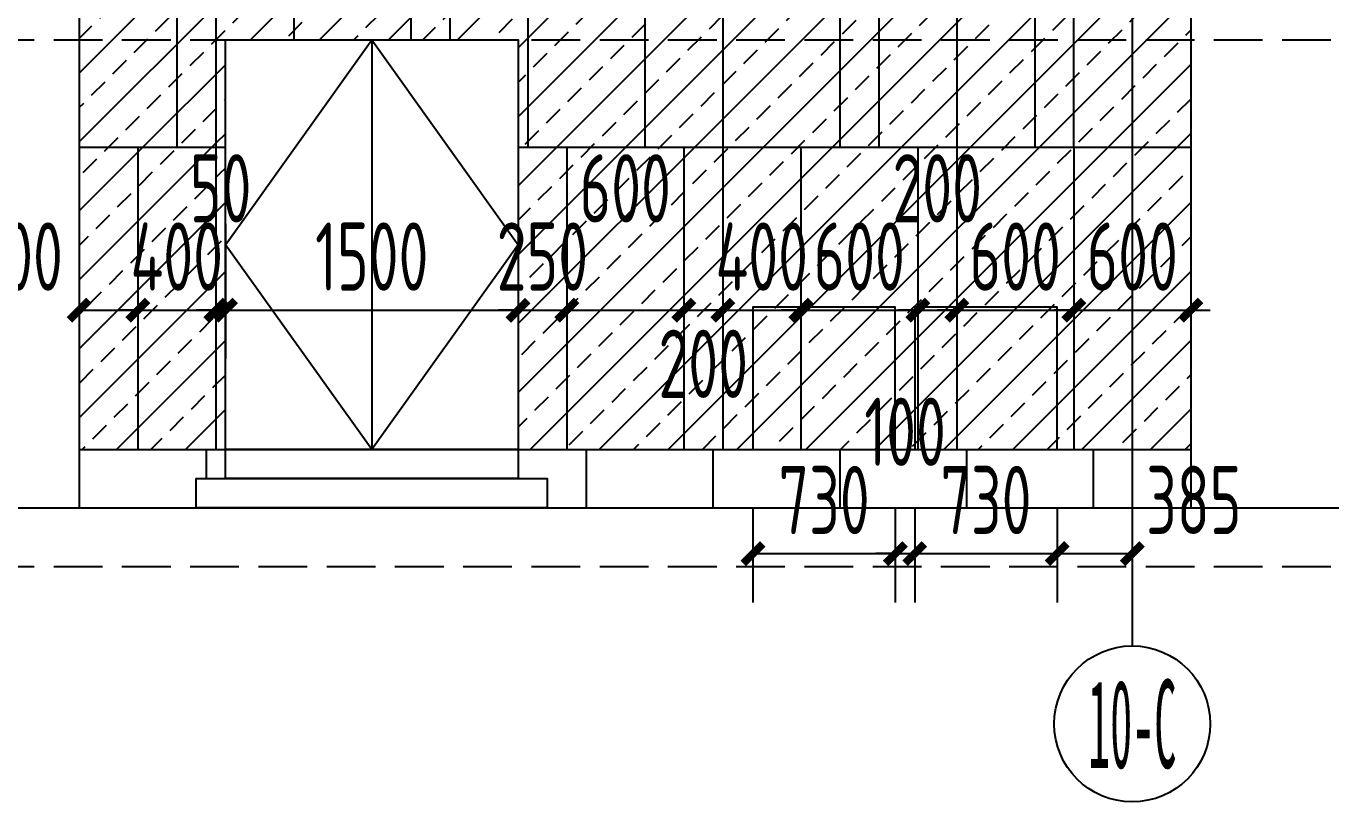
# Model space of a CAD drawing. Extents: x -863035 to 270371, y -8918 to 240488.
# Drawn here: x -33060 to -26369, y 127507 to 131485 of the extents above; entities that cross this region are included whole.
import ezdxf
from ezdxf.enums import TextEntityAlignment as Align

# ---------------------------------------------------------------- set-up
doc = ezdxf.new("R2010")
doc.units = 0
doc.header["$LTSCALE"] = 1000
doc.header["$MEASUREMENT"] = 0
doc.linetypes.add('109-34 轴网$0$L1$0$$AUDIT_BAD_LTYPE1', pattern=[0])
doc.linetypes.add('DASH', pattern=[0.35, 0.25, -0.1])
for name, color, linetype in [('01-标注_尺寸', 124, 'Continuous'), ('01-标注_轴线坐标', 132, 'Continuous'), ('02-TEXT_轴号', 7, 'Continuous'), ('05-填充_156', 156, 'Continuous'), ('A-C_窗', 140, 'Continuous'), ('A_AXIS-轴线', 36, 'Continuous'), ('AXIS_TEXT', 7, 'Continuous'), ('E-墙面分格', 146, 'Continuous'), ('E-立面轮廓', 241, 'Continuous')]:
    doc.layers.add(name, color=color, linetype=linetype)
doc.layers.add('04-不打印_辅助线', color=165, linetype='Continuous', plot=False)
doc.styles.add('_TCH_AXIS', font='STXIHEI.TTF')
doc.styles.add('_TCH_DIM_T3', font='ROS1', dxfattribs={"width": 0.75, "bigfont": 'JD'})
doc.styles.add('COMPLEX', font='COMPLEX')
doc.dimstyles.new('_TCH_ARCH&&100', dxfattribs={"dimtxt": 350, "dimasz": 100, "dimexe": 250, "dimexo": 300, "dimgap": 100, "dimtad": 1, "dimdec": 0, "dimzin": 0, "dimdsep": 46, "dimtxsty": '_TCH_DIM_T3', "dimblk": 'ARCHTICK', "dimcen": 0.09, "dimclrt": 7, "dimazin": 2, "dimtfac": 1, "dimtdec": 0, "dimtix": 1, "dimtmove": 2, "dimatfit": 3, "dimfxl": 0, "dimtolj": 1, "dimtzin": 0, "dimarcsym": 0})

# ---------------------------------------------------------------- blocks, each defined once
blk = doc.blocks.new('*U127')
at = {"layer": 'E-墙面分格'}
for p, q in [((-2550, 1550), (-2550, 0)), ((-2050, 1550), (-2050, 0)), ((-1850, 1550), (-1850, 0)), ((-1450, 1550), (-1450, 0)), ((-850, 1550), (-850, 0)), ((-650, 1550), (-650, 0)), ((-250, 1550), (-250, 0)), ((350, 1550), (350, 0)), ((750, 1550), (750, 0)), ((1350, 1550), (1350, 0)), ((1550, 1550), (1550, 0)), ((1950, 1550), (1950, 0)), ((2350, 1550), (2350, 0)), ((2550, 0), (2550, 1550)), ((-2550, 0), (-2550, -1550)), ((-2250, 0), (-2250, -1550)), ((-1850, 0), (-1850, -1550)), ((-1650, 0), (-1650, -1550)), ((-1050, 0), (-1050, -1550)), ((-850, 0), (-850, -1550)), ((-450, 0), (-450, -1550)), ((-50, 0), (-50, -1550)), ((550, 0), (550, -1550)), ((750, 0), (750, -1550)), ((1150, 0), (1150, -1550)), ((1750, 0), (1750, -1550)), ((1950, 0), (1950, -1550)), ((2550, 0), (2550, -1550))]:
    blk.add_line(p, q, dxfattribs=at)
blk = doc.blocks.new('*U128')
at = {"layer": 'A-C_窗', "color": 0, "linetype": 'ByBlock', "lineweight": -2, "transparency": 16777216}
blk.add_blockref('*U127', (0, 0), dxfattribs=at)
blk = doc.blocks.new('*U120')
at = {"layer": 'E-墙面分格'}
blk.add_line((0, 150), (0, -150), dxfattribs=at)
blk = doc.blocks.new('*U121')
at = {"layer": 'E-墙面分格', "color": 0, "linetype": 'ByBlock', "lineweight": -2, "transparency": 16777216}
for p in [(0, 0), (650, 0), (1300, 0), (1950, 0), (2600, 0), (3250, 0), (3900, 0), (4550, 0)]:
    blk.add_blockref('*U120', p, dxfattribs=at)
blk = doc.blocks.new('jkytearewa')
blk.add_wipeout([(-750, 150), (-750, 2400), (750, 2400), (750, 150), (900, 150), (900, 0), (-900, 0), (-900, 150)]).dxf.layer = 'A-C_窗'
at = {"layer": 'A-C_窗'}
for p, q in [((-750, 1350), (0, 2400)), ((0, 2400), (0, 300)), ((0, 2400), (750, 1350)), ((0, 300), (-750, 1350)), ((750, 1350), (0, 300))]:
    blk.add_line(p, q, dxfattribs=at)
for points in [[(-750, 300), (-750, 2400), (750, 2400), (750, 300)], [(-750, 300), (750, 300), (750, 150), (-750, 150), (-750, 300)], [(-750, 150), (900, 150), (900, 0), (-900, 0), (-900, 150)]]:
    blk.add_lwpolyline(points, close=True, dxfattribs=at)
blk = doc.blocks.new('yraweaw')
at = {"layer": 'A-C_窗', "linetype": '109-34 轴网$0$L1$0$$AUDIT_BAD_LTYPE1'}
blk.add_lwpolyline([(-365, 0), (365, 0), (365, 730), (-365, 730)], close=True, dxfattribs=at)
blk = doc.blocks.new('_AXISO')
blk.add_circle((0, 0), 0.5)
at = {"layer": 'AXIS_TEXT', "style": 'COMPLEX', "width": 1.041667}
blk.add_attdef('A', text='', height=0.56, dxfattribs=at).set_placement((-0.25, -0.28), (0.25, -0.28), align=Align.FIT)
blk = doc.blocks.new('_ArchTick')
at = {"color": 0, "linetype": 'ByBlock', "const_width": 0.4}
blk.add_lwpolyline([(-0.5, -0.5), (0.5, 0.5)], dxfattribs=at)
blk = doc.blocks.new('*D1624')
at = {"layer": '01-标注_尺寸', "color": 0, "lineweight": -2, "transparency": 16777216}
for p, q in [((-32787.7, 130470.8), (-32787.7, 129778.3)), ((-32487.7, 130470.8), (-32487.7, 129778.3)), ((-32787.7, 130028.3), (-32487.7, 130028.3))]:
    blk.add_line(p, q, dxfattribs=at)
at = {"layer": 'Defpoints', "color": 0, "transparency": 16777216}
for p in [(-32787.7, 130770.8), (-32487.7, 130770.8), (-32487.7, 130028.3)]:
    blk.add_point(p, dxfattribs=at)
at = {"layer": '01-标注_尺寸', "color": 0, "lineweight": -2, "transparency": 16777216, "xscale": 100, "yscale": 100, "zscale": 100, "rotation": 180}
blk.add_blockref('_ArchTick', (-32787.7, 130028.3), dxfattribs=at)
at = {"layer": '01-标注_尺寸', "color": 0, "lineweight": -2, "transparency": 16777216, "xscale": 100, "yscale": 100, "zscale": 100}
blk.add_blockref('_ArchTick', (-32487.7, 130028.3), dxfattribs=at)
at = {"layer": '01-标注_尺寸', "color": 7, "transparency": 16777216, "insert": (-33103.7, 130303.3), "char_height": 350, "attachment_point": 5, "style": '_TCH_DIM_T3'}
blk.add_mtext('\\A1;300', dxfattribs=at)
blk = doc.blocks.new('*D1625')
at = {"layer": '01-标注_尺寸', "color": 0, "lineweight": -2, "transparency": 16777216}
for p, q in [((-32487.7, 130470.8), (-32487.7, 129778.3)), ((-32087.7, 130470.8), (-32087.7, 129778.3)), ((-32487.7, 130028.3), (-32587.7, 130028.3)), ((-32487.7, 130028.3), (-32087.7, 130028.3)), ((-32087.7, 130028.3), (-31987.7, 130028.3))]:
    blk.add_line(p, q, dxfattribs=at)
at = {"layer": 'Defpoints', "color": 0, "transparency": 16777216}
for p in [(-32487.7, 130770.8), (-32087.7, 130770.8), (-32087.7, 130028.3)]:
    blk.add_point(p, dxfattribs=at)
at = {"layer": '01-标注_尺寸', "color": 0, "lineweight": -2, "transparency": 16777216, "xscale": 100, "yscale": 100, "zscale": 100}
blk.add_blockref('_ArchTick', (-32487.7, 130028.3), dxfattribs=at)
at = {"layer": '01-标注_尺寸', "color": 0, "lineweight": -2, "transparency": 16777216, "xscale": 100, "yscale": 100, "zscale": 100, "rotation": 180}
blk.add_blockref('_ArchTick', (-32087.7, 130028.3), dxfattribs=at)
at = {"layer": '01-标注_尺寸', "color": 7, "transparency": 16777216, "insert": (-32287.7, 130303.3), "char_height": 350, "attachment_point": 5, "style": '_TCH_DIM_T3'}
blk.add_mtext('\\A1;400', dxfattribs=at)
blk = doc.blocks.new('*D1626')
at = {"layer": '01-标注_尺寸', "color": 0, "lineweight": -2, "transparency": 16777216}
for p, q in [((-32087.7, 130470.8), (-32087.7, 129778.3)), ((-32037.7, 130470.8), (-32037.7, 129778.3)), ((-32087.7, 130028.3), (-32187.7, 130028.3)), ((-32087.7, 130028.3), (-32037.7, 130028.3)), ((-32037.7, 130028.3), (-31937.7, 130028.3))]:
    blk.add_line(p, q, dxfattribs=at)
at = {"layer": 'Defpoints', "color": 0, "transparency": 16777216}
for p in [(-32087.7, 130770.8), (-32037.7, 130770.8), (-32037.7, 130028.3)]:
    blk.add_point(p, dxfattribs=at)
at = {"layer": '01-标注_尺寸', "color": 0, "lineweight": -2, "transparency": 16777216, "xscale": 100, "yscale": 100, "zscale": 100}
blk.add_blockref('_ArchTick', (-32087.7, 130028.3), dxfattribs=at)
at = {"layer": '01-标注_尺寸', "color": 0, "lineweight": -2, "transparency": 16777216, "xscale": 100, "yscale": 100, "zscale": 100, "rotation": 180}
blk.add_blockref('_ArchTick', (-32037.7, 130028.3), dxfattribs=at)
at = {"layer": '01-标注_尺寸', "color": 7, "transparency": 16777216, "insert": (-32062.7, 130653.3), "char_height": 350, "attachment_point": 5, "style": '_TCH_DIM_T3'}
blk.add_mtext('\\A1;50', dxfattribs=at)
blk = doc.blocks.new('*D1627')
at = {"layer": '01-标注_尺寸', "color": 0, "lineweight": -2, "transparency": 16777216}
for p, q in [((-32037.7, 130470.8), (-32037.7, 129778.3)), ((-30537.7, 130470.8), (-30537.7, 129778.3)), ((-32037.7, 130028.3), (-30537.7, 130028.3))]:
    blk.add_line(p, q, dxfattribs=at)
at = {"layer": 'Defpoints', "color": 0, "transparency": 16777216}
for p in [(-32037.7, 130770.8), (-30537.7, 130770.8), (-30537.7, 130028.3)]:
    blk.add_point(p, dxfattribs=at)
at = {"layer": '01-标注_尺寸', "color": 0, "lineweight": -2, "transparency": 16777216, "xscale": 100, "yscale": 100, "zscale": 100, "rotation": 180}
blk.add_blockref('_ArchTick', (-32037.7, 130028.3), dxfattribs=at)
at = {"layer": '01-标注_尺寸', "color": 0, "lineweight": -2, "transparency": 16777216, "xscale": 100, "yscale": 100, "zscale": 100}
blk.add_blockref('_ArchTick', (-30537.7, 130028.3), dxfattribs=at)
at = {"layer": '01-标注_尺寸', "color": 7, "transparency": 16777216, "insert": (-31287.7, 130303.3), "char_height": 350, "attachment_point": 5, "style": '_TCH_DIM_T3'}
blk.add_mtext('\\A1;1500', dxfattribs=at)
blk = doc.blocks.new('*D1628')
at = {"layer": '01-标注_尺寸', "color": 0, "lineweight": -2, "transparency": 16777216}
for p, q in [((-30537.7, 130470.8), (-30537.7, 129778.3)), ((-30287.7, 130470.8), (-30287.7, 129778.3)), ((-30537.7, 130028.3), (-30637.7, 130028.3)), ((-30537.7, 130028.3), (-30287.7, 130028.3)), ((-30287.7, 130028.3), (-30187.7, 130028.3))]:
    blk.add_line(p, q, dxfattribs=at)
at = {"layer": 'Defpoints', "color": 0, "transparency": 16777216}
for p in [(-30537.7, 130770.8), (-30287.7, 130770.8), (-30287.7, 130028.3)]:
    blk.add_point(p, dxfattribs=at)
at = {"layer": '01-标注_尺寸', "color": 0, "lineweight": -2, "transparency": 16777216, "xscale": 100, "yscale": 100, "zscale": 100}
blk.add_blockref('_ArchTick', (-30537.7, 130028.3), dxfattribs=at)
at = {"layer": '01-标注_尺寸', "color": 0, "lineweight": -2, "transparency": 16777216, "xscale": 100, "yscale": 100, "zscale": 100, "rotation": 180}
blk.add_blockref('_ArchTick', (-30287.7, 130028.3), dxfattribs=at)
at = {"layer": '01-标注_尺寸', "color": 7, "transparency": 16777216, "insert": (-30412.7, 130303.3), "char_height": 350, "attachment_point": 5, "style": '_TCH_DIM_T3'}
blk.add_mtext('\\A1;250', dxfattribs=at)
blk = doc.blocks.new('*D1629')
at = {"layer": '01-标注_尺寸', "color": 0, "lineweight": -2, "transparency": 16777216}
for p, q in [((-30287.7, 130470.8), (-30287.7, 129778.3)), ((-29687.7, 130470.8), (-29687.7, 129778.3)), ((-30287.7, 130028.3), (-29687.7, 130028.3))]:
    blk.add_line(p, q, dxfattribs=at)
at = {"layer": 'Defpoints', "color": 0, "transparency": 16777216}
for p in [(-30287.7, 130770.8), (-29687.7, 130770.8), (-29687.7, 130028.3)]:
    blk.add_point(p, dxfattribs=at)
at = {"layer": '01-标注_尺寸', "color": 0, "lineweight": -2, "transparency": 16777216, "xscale": 100, "yscale": 100, "zscale": 100, "rotation": 180}
blk.add_blockref('_ArchTick', (-30287.7, 130028.3), dxfattribs=at)
at = {"layer": '01-标注_尺寸', "color": 0, "lineweight": -2, "transparency": 16777216, "xscale": 100, "yscale": 100, "zscale": 100}
blk.add_blockref('_ArchTick', (-29687.7, 130028.3), dxfattribs=at)
at = {"layer": '01-标注_尺寸', "color": 7, "transparency": 16777216, "insert": (-29987.7, 130653.3), "char_height": 350, "attachment_point": 5, "style": '_TCH_DIM_T3'}
blk.add_mtext('\\A1;600', dxfattribs=at)
blk = doc.blocks.new('*D1630')
at = {"layer": '01-标注_尺寸', "color": 0, "lineweight": -2, "transparency": 16777216}
for p, q in [((-29687.7, 130470.8), (-29687.7, 129778.3)), ((-29487.7, 130470.8), (-29487.7, 129778.3)), ((-29687.7, 130028.3), (-29487.7, 130028.3))]:
    blk.add_line(p, q, dxfattribs=at)
at = {"layer": 'Defpoints', "color": 0, "transparency": 16777216}
for p in [(-29687.7, 130770.8), (-29487.7, 130770.8), (-29487.7, 130028.3)]:
    blk.add_point(p, dxfattribs=at)
at = {"layer": '01-标注_尺寸', "color": 0, "lineweight": -2, "transparency": 16777216, "xscale": 100, "yscale": 100, "zscale": 100, "rotation": 180}
blk.add_blockref('_ArchTick', (-29687.7, 130028.3), dxfattribs=at)
at = {"layer": '01-标注_尺寸', "color": 0, "lineweight": -2, "transparency": 16777216, "xscale": 100, "yscale": 100, "zscale": 100}
blk.add_blockref('_ArchTick', (-29487.7, 130028.3), dxfattribs=at)
at = {"layer": '01-标注_尺寸', "color": 7, "transparency": 16777216, "insert": (-29587.7, 129753.3), "char_height": 350, "attachment_point": 5, "style": '_TCH_DIM_T3'}
blk.add_mtext('\\A1;200', dxfattribs=at)
blk = doc.blocks.new('*D1631')
at = {"layer": '01-标注_尺寸', "color": 0, "lineweight": -2, "transparency": 16777216}
for p, q in [((-29487.7, 130470.8), (-29487.7, 129778.3)), ((-29087.7, 130470.8), (-29087.7, 129778.3)), ((-29487.7, 130028.3), (-29587.7, 130028.3)), ((-29487.7, 130028.3), (-29087.7, 130028.3)), ((-29087.7, 130028.3), (-28987.7, 130028.3))]:
    blk.add_line(p, q, dxfattribs=at)
at = {"layer": 'Defpoints', "color": 0, "transparency": 16777216}
for p in [(-29487.7, 130770.8), (-29087.7, 130770.8), (-29087.7, 130028.3)]:
    blk.add_point(p, dxfattribs=at)
at = {"layer": '01-标注_尺寸', "color": 0, "lineweight": -2, "transparency": 16777216, "xscale": 100, "yscale": 100, "zscale": 100}
blk.add_blockref('_ArchTick', (-29487.7, 130028.3), dxfattribs=at)
at = {"layer": '01-标注_尺寸', "color": 0, "lineweight": -2, "transparency": 16777216, "xscale": 100, "yscale": 100, "zscale": 100, "rotation": 180}
blk.add_blockref('_ArchTick', (-29087.7, 130028.3), dxfattribs=at)
at = {"layer": '01-标注_尺寸', "color": 7, "transparency": 16777216, "insert": (-29287.7, 130303.3), "char_height": 350, "attachment_point": 5, "style": '_TCH_DIM_T3'}
blk.add_mtext('\\A1;400', dxfattribs=at)
blk = doc.blocks.new('*D1632')
at = {"layer": '01-标注_尺寸', "color": 0, "lineweight": -2, "transparency": 16777216}
for p, q in [((-29087.7, 130470.8), (-29087.7, 129778.3)), ((-28487.7, 130470.8), (-28487.7, 129778.3)), ((-29087.7, 130028.3), (-29187.7, 130028.3)), ((-29087.7, 130028.3), (-28487.7, 130028.3)), ((-28487.7, 130028.3), (-28387.7, 130028.3))]:
    blk.add_line(p, q, dxfattribs=at)
at = {"layer": 'Defpoints', "color": 0, "transparency": 16777216}
for p in [(-29087.7, 130770.8), (-28487.7, 130770.8), (-28487.7, 130028.3)]:
    blk.add_point(p, dxfattribs=at)
at = {"layer": '01-标注_尺寸', "color": 0, "lineweight": -2, "transparency": 16777216, "xscale": 100, "yscale": 100, "zscale": 100}
blk.add_blockref('_ArchTick', (-29087.7, 130028.3), dxfattribs=at)
at = {"layer": '01-标注_尺寸', "color": 0, "lineweight": -2, "transparency": 16777216, "xscale": 100, "yscale": 100, "zscale": 100, "rotation": 180}
blk.add_blockref('_ArchTick', (-28487.7, 130028.3), dxfattribs=at)
at = {"layer": '01-标注_尺寸', "color": 7, "transparency": 16777216, "insert": (-28787.7, 130303.3), "char_height": 350, "attachment_point": 5, "style": '_TCH_DIM_T3'}
blk.add_mtext('\\A1;600', dxfattribs=at)
blk = doc.blocks.new('*D1633')
at = {"layer": '01-标注_尺寸', "color": 0, "lineweight": -2, "transparency": 16777216}
for p, q in [((-28487.7, 130470.8), (-28487.7, 129778.3)), ((-28287.7, 130470.8), (-28287.7, 129778.3)), ((-28487.7, 130028.3), (-28587.7, 130028.3)), ((-28487.7, 130028.3), (-28287.7, 130028.3)), ((-28287.7, 130028.3), (-28187.7, 130028.3))]:
    blk.add_line(p, q, dxfattribs=at)
at = {"layer": 'Defpoints', "color": 0, "transparency": 16777216}
for p in [(-28487.7, 130770.8), (-28287.7, 130770.8), (-28287.7, 130028.3)]:
    blk.add_point(p, dxfattribs=at)
at = {"layer": '01-标注_尺寸', "color": 0, "lineweight": -2, "transparency": 16777216, "xscale": 100, "yscale": 100, "zscale": 100}
blk.add_blockref('_ArchTick', (-28487.7, 130028.3), dxfattribs=at)
at = {"layer": '01-标注_尺寸', "color": 0, "lineweight": -2, "transparency": 16777216, "xscale": 100, "yscale": 100, "zscale": 100, "rotation": 180}
blk.add_blockref('_ArchTick', (-28287.7, 130028.3), dxfattribs=at)
at = {"layer": '01-标注_尺寸', "color": 7, "transparency": 16777216, "insert": (-28387.7, 130653.3), "char_height": 350, "attachment_point": 5, "style": '_TCH_DIM_T3'}
blk.add_mtext('\\A1;200', dxfattribs=at)
blk = doc.blocks.new('*D1634')
at = {"layer": '01-标注_尺寸', "color": 0, "lineweight": -2, "transparency": 16777216}
for p, q in [((-28287.7, 130470.8), (-28287.7, 129778.3)), ((-27687.7, 130470.8), (-27687.7, 129778.3)), ((-28287.7, 130028.3), (-28387.7, 130028.3)), ((-28287.7, 130028.3), (-27687.7, 130028.3)), ((-27687.7, 130028.3), (-27587.7, 130028.3))]:
    blk.add_line(p, q, dxfattribs=at)
at = {"layer": 'Defpoints', "color": 0, "transparency": 16777216}
for p in [(-28287.7, 130770.8), (-27687.7, 130770.8), (-27687.7, 130028.3)]:
    blk.add_point(p, dxfattribs=at)
at = {"layer": '01-标注_尺寸', "color": 0, "lineweight": -2, "transparency": 16777216, "xscale": 100, "yscale": 100, "zscale": 100}
blk.add_blockref('_ArchTick', (-28287.7, 130028.3), dxfattribs=at)
at = {"layer": '01-标注_尺寸', "color": 0, "lineweight": -2, "transparency": 16777216, "xscale": 100, "yscale": 100, "zscale": 100, "rotation": 180}
blk.add_blockref('_ArchTick', (-27687.7, 130028.3), dxfattribs=at)
at = {"layer": '01-标注_尺寸', "color": 7, "transparency": 16777216, "insert": (-27987.7, 130303.3), "char_height": 350, "attachment_point": 5, "style": '_TCH_DIM_T3'}
blk.add_mtext('\\A1;600', dxfattribs=at)
blk = doc.blocks.new('*D1635')
at = {"layer": '01-标注_尺寸', "color": 0, "lineweight": -2, "transparency": 16777216}
for p, q in [((-27687.7, 130470.8), (-27687.7, 129778.3)), ((-27087.7, 130470.8), (-27087.7, 129778.3)), ((-27687.7, 130028.3), (-27787.7, 130028.3)), ((-27687.7, 130028.3), (-27087.7, 130028.3)), ((-27087.7, 130028.3), (-26987.7, 130028.3))]:
    blk.add_line(p, q, dxfattribs=at)
at = {"layer": 'Defpoints', "color": 0, "transparency": 16777216}
for p in [(-27687.7, 130770.8), (-27087.7, 130770.8), (-27087.7, 130028.3)]:
    blk.add_point(p, dxfattribs=at)
at = {"layer": '01-标注_尺寸', "color": 0, "lineweight": -2, "transparency": 16777216, "xscale": 100, "yscale": 100, "zscale": 100}
blk.add_blockref('_ArchTick', (-27687.7, 130028.3), dxfattribs=at)
at = {"layer": '01-标注_尺寸', "color": 0, "lineweight": -2, "transparency": 16777216, "xscale": 100, "yscale": 100, "zscale": 100, "rotation": 180}
blk.add_blockref('_ArchTick', (-27087.7, 130028.3), dxfattribs=at)
at = {"layer": '01-标注_尺寸', "color": 7, "transparency": 16777216, "insert": (-27387.7, 130303.3), "char_height": 350, "attachment_point": 5, "style": '_TCH_DIM_T3'}
blk.add_mtext('\\A1;600', dxfattribs=at)
blk = doc.blocks.new('*D1686')
at = {"layer": '01-标注_尺寸', "color": 0, "linetype": '109-34 轴网$0$L1$0$$AUDIT_BAD_LTYPE1', "lineweight": -2, "transparency": 16777216}
for p, q in [((-27772.7, 129014.3), (-27772.7, 128529.8)), ((-27387.7, 129014.3), (-27387.7, 128529.8)), ((-27772.7, 128779.8), (-27387.7, 128779.8))]:
    blk.add_line(p, q, dxfattribs=at)
at = {"layer": 'Defpoints', "color": 0, "linetype": '109-34 轴网$0$L1$0$$AUDIT_BAD_LTYPE1', "transparency": 16777216}
for p in [(-27772.7, 129314.3), (-27387.7, 129314.3), (-27387.7, 128779.8)]:
    blk.add_point(p, dxfattribs=at)
at = {"layer": '01-标注_尺寸', "color": 0, "linetype": '109-34 轴网$0$L1$0$$AUDIT_BAD_LTYPE1', "lineweight": -2, "transparency": 16777216, "xscale": 100, "yscale": 100, "zscale": 100, "rotation": 180}
blk.add_blockref('_ArchTick', (-27772.7, 128779.8), dxfattribs=at)
at = {"layer": '01-标注_尺寸', "color": 0, "linetype": '109-34 轴网$0$L1$0$$AUDIT_BAD_LTYPE1', "lineweight": -2, "transparency": 16777216, "xscale": 100, "yscale": 100, "zscale": 100}
blk.add_blockref('_ArchTick', (-27387.7, 128779.8), dxfattribs=at)
at = {"layer": '01-标注_尺寸', "color": 7, "linetype": '109-34 轴网$0$L1$0$$AUDIT_BAD_LTYPE1', "transparency": 16777216, "insert": (-27071.7, 129054.8), "char_height": 350, "attachment_point": 5, "style": '_TCH_DIM_T3'}
blk.add_mtext('\\A1;385', dxfattribs=at)
blk = doc.blocks.new('*D1687')
at = {"layer": '01-标注_尺寸', "color": 0, "linetype": '109-34 轴网$0$L1$0$$AUDIT_BAD_LTYPE1', "lineweight": -2, "transparency": 16777216}
for p, q in [((-28502.7, 129014.3), (-28502.7, 128529.8)), ((-27772.7, 129014.3), (-27772.7, 128529.8)), ((-28502.7, 128779.8), (-27772.7, 128779.8))]:
    blk.add_line(p, q, dxfattribs=at)
at = {"layer": 'Defpoints', "color": 0, "linetype": '109-34 轴网$0$L1$0$$AUDIT_BAD_LTYPE1', "transparency": 16777216}
for p in [(-28502.7, 129314.3), (-27772.7, 129314.3), (-27772.7, 128779.8)]:
    blk.add_point(p, dxfattribs=at)
at = {"layer": '01-标注_尺寸', "color": 0, "linetype": '109-34 轴网$0$L1$0$$AUDIT_BAD_LTYPE1', "lineweight": -2, "transparency": 16777216, "xscale": 100, "yscale": 100, "zscale": 100, "rotation": 180}
blk.add_blockref('_ArchTick', (-28502.7, 128779.8), dxfattribs=at)
at = {"layer": '01-标注_尺寸', "color": 0, "linetype": '109-34 轴网$0$L1$0$$AUDIT_BAD_LTYPE1', "lineweight": -2, "transparency": 16777216, "xscale": 100, "yscale": 100, "zscale": 100}
blk.add_blockref('_ArchTick', (-27772.7, 128779.8), dxfattribs=at)
at = {"layer": '01-标注_尺寸', "color": 7, "linetype": '109-34 轴网$0$L1$0$$AUDIT_BAD_LTYPE1', "transparency": 16777216, "insert": (-28137.7, 129054.8), "char_height": 350, "attachment_point": 5, "style": '_TCH_DIM_T3'}
blk.add_mtext('\\A1;730', dxfattribs=at)
blk = doc.blocks.new('*D1688')
at = {"layer": '01-标注_尺寸', "color": 0, "linetype": '109-34 轴网$0$L1$0$$AUDIT_BAD_LTYPE1', "lineweight": -2, "transparency": 16777216}
for p, q in [((-28602.7, 129014.3), (-28602.7, 128529.8)), ((-28502.7, 129014.3), (-28502.7, 128529.8)), ((-28602.7, 128779.8), (-28702.7, 128779.8)), ((-28602.7, 128779.8), (-28502.7, 128779.8)), ((-28502.7, 128779.8), (-28402.7, 128779.8))]:
    blk.add_line(p, q, dxfattribs=at)
at = {"layer": 'Defpoints', "color": 0, "linetype": '109-34 轴网$0$L1$0$$AUDIT_BAD_LTYPE1', "transparency": 16777216}
for p in [(-28602.7, 129314.3), (-28502.7, 129314.3), (-28502.7, 128779.8)]:
    blk.add_point(p, dxfattribs=at)
at = {"layer": '01-标注_尺寸', "color": 0, "linetype": '109-34 轴网$0$L1$0$$AUDIT_BAD_LTYPE1', "lineweight": -2, "transparency": 16777216, "xscale": 100, "yscale": 100, "zscale": 100}
blk.add_blockref('_ArchTick', (-28602.7, 128779.8), dxfattribs=at)
at = {"layer": '01-标注_尺寸', "color": 0, "linetype": '109-34 轴网$0$L1$0$$AUDIT_BAD_LTYPE1', "lineweight": -2, "transparency": 16777216, "xscale": 100, "yscale": 100, "zscale": 100, "rotation": 180}
blk.add_blockref('_ArchTick', (-28502.7, 128779.8), dxfattribs=at)
at = {"layer": '01-标注_尺寸', "color": 7, "linetype": '109-34 轴网$0$L1$0$$AUDIT_BAD_LTYPE1', "transparency": 16777216, "insert": (-28552.7, 129404.8), "char_height": 350, "attachment_point": 5, "style": '_TCH_DIM_T3'}
blk.add_mtext('\\A1;100', dxfattribs=at)
blk = doc.blocks.new('*D1689')
at = {"layer": '01-标注_尺寸', "color": 0, "linetype": '109-34 轴网$0$L1$0$$AUDIT_BAD_LTYPE1', "lineweight": -2, "transparency": 16777216}
for p, q in [((-29332.7, 129014.3), (-29332.7, 128529.8)), ((-28602.7, 129014.3), (-28602.7, 128529.8)), ((-29332.7, 128779.8), (-28602.7, 128779.8))]:
    blk.add_line(p, q, dxfattribs=at)
at = {"layer": 'Defpoints', "color": 0, "linetype": '109-34 轴网$0$L1$0$$AUDIT_BAD_LTYPE1', "transparency": 16777216}
for p in [(-29332.7, 129314.3), (-28602.7, 129314.3), (-28602.7, 128779.8)]:
    blk.add_point(p, dxfattribs=at)
at = {"layer": '01-标注_尺寸', "color": 0, "linetype": '109-34 轴网$0$L1$0$$AUDIT_BAD_LTYPE1', "lineweight": -2, "transparency": 16777216, "xscale": 100, "yscale": 100, "zscale": 100, "rotation": 180}
blk.add_blockref('_ArchTick', (-29332.7, 128779.8), dxfattribs=at)
at = {"layer": '01-标注_尺寸', "color": 0, "linetype": '109-34 轴网$0$L1$0$$AUDIT_BAD_LTYPE1', "lineweight": -2, "transparency": 16777216, "xscale": 100, "yscale": 100, "zscale": 100}
blk.add_blockref('_ArchTick', (-28602.7, 128779.8), dxfattribs=at)
at = {"layer": '01-标注_尺寸', "color": 7, "linetype": '109-34 轴网$0$L1$0$$AUDIT_BAD_LTYPE1', "transparency": 16777216, "insert": (-28967.7, 129054.8), "char_height": 350, "attachment_point": 5, "style": '_TCH_DIM_T3'}
blk.add_mtext('\\A1;730', dxfattribs=at)

msp = doc.modelspace()

# ---------------------------------------------------------------- hatches: boundary and pattern name
at = {"layer": '05-填充_156'}
h = msp.add_hatch(dxfattribs=at)
h.set_pattern_fill('天然石材', color=256, scale=50)
h.set_pattern_definition([(45, (-344945.48, 288959.47), (-176.77677, 176.77677), []), (45, (-344858.55, 288869.72), (-176.77677, 176.77677), [98.68425, -56.391])])
h.paths.add_polyline_path([(-32787.7, 129314.3), (-27087.7, 129314.3), (-27087.7, 132414.3), (-32787.7, 132414.3)])

# ---------------------------------------------------------------- linework, layer by layer
at = {"layer": '01-标注_轴线坐标'}
msp.add_line((-27387.7, 129306.5), (-27387.7, 128306.5), dxfattribs=at)
at = {"layer": '04-不打印_辅助线', "linetype": 'DASH'}
msp.add_line((-57068.7, 131414.3), (-12122.7, 131414.3), dxfattribs=at)
at = {"layer": 'A-C_窗', "linetype": 'DASH'}
msp.add_line((-57068.7, 128714.3), (-12122.7, 128714.3), dxfattribs=at)
at = {"layer": 'A_AXIS-轴线', "ltscale": 0.4}
msp.add_line((-27387.7, 133322.2), (-27387.7, 128744.5), dxfattribs=at)
at = {"layer": 'E-墙面分格'}
for p, q in [((-32787.7, 130864.3), (-27087.7, 130864.3)), ((-32787.7, 129314.3), (-27087.7, 129314.3))]:
    msp.add_line(p, q, dxfattribs=at)
at = {"layer": 'E-立面轮廓'}
for p, q in [((-32787.7, 132414.3), (-32787.7, 129014.3)), ((-27087.7, 132414.3), (-27087.7, 129014.3)), ((-57068.7, 129014.3), (-12122.7, 129014.3))]:
    msp.add_line(p, q, dxfattribs=at)

# ---------------------------------------------------------------- block references
at = {"layer": '01-标注_轴线坐标'}
ref = msp.add_blockref('_AXISO', (-27387.7, 127906.5), dxfattribs=dict(at, xscale=800, yscale=800, zscale=800))
ref.add_attrib('A', '10-C', dxfattribs={"layer": '02-TEXT_轴号', "height": 452.55, "style": '_TCH_AXIS', "width": 0.331558}).set_placement((-27614, 127680.3), (-27161.4, 127680.3), align=Align.FIT)
at = {"layer": 'A-C_窗'}
for name, p in [('*U128', (-30237.7, 130864.3)), ('yraweaw', (-28967.7, 129314.3)), ('yraweaw', (-28137.7, 129314.3))]:
    msp.add_blockref(name, p, dxfattribs=at)
at = {"layer": 'E-墙面分格'}
msp.add_blockref('*U121', (-32137.7, 129164.3), dxfattribs=at)

# ---------------------------------------------------------------- dimensions: what is measured, and where the dimension line sits
at = {"layer": '01-标注_尺寸'}
for base, p1, p2, picture, middle in [((-28287.7, 130028.3), (-28487.7, 130770.8), (-28287.7, 130770.8), '*D1633', (-28387.7, 130653.3)), ((-32487.7, 130028.3), (-32787.7, 130770.8), (-32487.7, 130770.8), '*D1624', (-33103.7, 130303.3)), ((-29487.7, 130028.3), (-29687.7, 130770.8), (-29487.7, 130770.8), '*D1630', (-29587.7, 129753.3))]:
    dim = msp.add_linear_dim(base=base, p1=p1, p2=p2, angle=0, dimstyle='_TCH_ARCH&&100', dxfattribs=at)
    dim.commit()
    dim.dimension.update_dxf_attribs({"geometry": picture, "text_midpoint": middle, "dimtype": 161})
for p1, p2, picture, middle in [((-29487.7, 130770.8), (-29087.7, 130770.8), '*D1631', (-29287.7, 130303.3)), ((-29087.7, 130770.8), (-28487.7, 130770.8), '*D1632', (-28787.7, 130303.3)), ((-28287.7, 130770.8), (-27687.7, 130770.8), '*D1634', (-27987.7, 130303.3)), ((-27687.7, 130770.8), (-27087.7, 130770.8), '*D1635', (-27387.7, 130303.3))]:
    dim = msp.add_aligned_dim(p1=p1, p2=p2, distance=-742.5, dimstyle='_TCH_ARCH&&100', dxfattribs=at)
    dim.commit()
    dim.dimension.update_dxf_attribs({"geometry": picture, "text_midpoint": middle})
at = {"layer": '01-标注_尺寸', "linetype": '109-34 轴网$0$L1$0$$AUDIT_BAD_LTYPE1'}
for base, p1, p2, picture, middle in [((-28502.7, 128779.8), (-28602.7, 129314.3), (-28502.7, 129314.3), '*D1688', (-28552.7, 129404.8)), ((-27387.7, 128779.8), (-27772.7, 129314.3), (-27387.7, 129314.3), '*D1686', (-27071.7, 129054.8))]:
    dim = msp.add_linear_dim(base=base, p1=p1, p2=p2, angle=0, dimstyle='_TCH_ARCH&&100', dxfattribs=at)
    dim.commit()
    dim.dimension.update_dxf_attribs({"geometry": picture, "text_midpoint": middle, "dimtype": 161})
for p1, p2, picture, middle in [((-29332.7, 129314.3), (-28602.7, 129314.3), '*D1689', (-28967.7, 129054.8)), ((-28502.7, 129314.3), (-27772.7, 129314.3), '*D1687', (-28137.7, 129054.8))]:
    dim = msp.add_aligned_dim(p1=p1, p2=p2, distance=-534.5, dimstyle='_TCH_ARCH&&100', dxfattribs=at)
    dim.commit()
    dim.dimension.update_dxf_attribs({"geometry": picture, "text_midpoint": middle})

# ---------------------------------------------------------------- next in the draw order: block references
at = {"layer": 'A-C_窗'}
msp.add_blockref('jkytearewa', (-31287.7, 129014.3), dxfattribs=at)

# ---------------------------------------------------------------- next in the draw order: dimensions: what is measured, and where the dimension line sits
at = {"layer": '01-标注_尺寸'}
for base, p1, p2, picture, middle in [((-32037.7, 130028.3), (-32087.7, 130770.8), (-32037.7, 130770.8), '*D1626', (-32062.7, 130653.3)), ((-29687.7, 130028.3), (-30287.7, 130770.8), (-29687.7, 130770.8), '*D1629', (-29987.7, 130653.3))]:
    dim = msp.add_linear_dim(base=base, p1=p1, p2=p2, angle=0, dimstyle='_TCH_ARCH&&100', dxfattribs=at)
    dim.commit()
    dim.dimension.update_dxf_attribs({"geometry": picture, "text_midpoint": middle, "dimtype": 161})
for p1, p2, picture, middle in [((-32487.7, 130770.8), (-32087.7, 130770.8), '*D1625', (-32287.7, 130303.3)), ((-32037.7, 130770.8), (-30537.7, 130770.8), '*D1627', (-31287.7, 130303.3)), ((-30537.7, 130770.8), (-30287.7, 130770.8), '*D1628', (-30412.7, 130303.3))]:
    dim = msp.add_aligned_dim(p1=p1, p2=p2, distance=-742.5, dimstyle='_TCH_ARCH&&100', dxfattribs=at)
    dim.commit()
    dim.dimension.update_dxf_attribs({"geometry": picture, "text_midpoint": middle})

doc.saveas('drawing.dxf')
